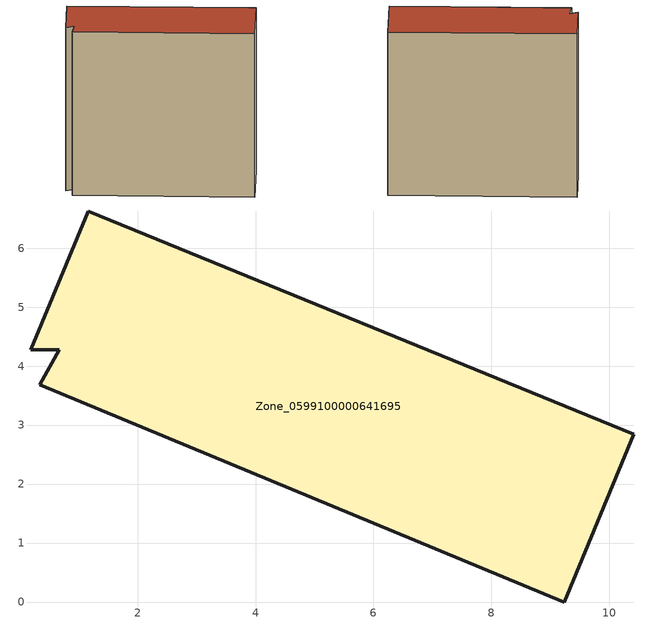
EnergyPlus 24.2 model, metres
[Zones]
Zone_0599100000641695
 floor ground (C_G): 0.67,4.28 0.19,4.28 1.16,6.63 10.41,2.84 9.23,0 0.34,3.68 z0
 wall outside (C_F): 9.23,0 10.41,2.84 1.16,6.63 0.19,4.28 0.67,4.28 0.34,3.68 9.23,0 z0:9.62
 roof outside (C_R): 0.19,4.28 0.67,4.28 0.34,3.68 9.23,0 10.41,2.84 1.16,6.63 z9.62
[BUILDING]
Pand.0599100000641695: North Axis=0; Terrain=City; Loads Convergence Tolerance Value=0.04; Temperature Convergence Tolerance Value=0.4; Solar Distribution=FullExterior; Maximum Number of Warmup Days=25; Minimum Number of Warmup Days=1
[Site:Location]
Rotterdam.The.Hague.AP_ZH_NLD Design_Conditions: Latitude=51.96; Longitude=4.45; Time Zone=1; Elevation=-4.5
[SITE:GROUNDTEMPERATURE:BUILDINGSURFACE]
18, 18, 18, 18, 18, 18, 18, 18, 18, 18, 18, 18
[MATERIAL] Thermal Absorptance=0.9; Solar Absorptance=0.7; Visible Absorptance=0.7
Name | Roughness | Thickness | Conductivity | Density | Specific Heat
G.TI.1946 | MediumSmooth | 0.15 | 1 | 540 | 1210
F.TI.1946 | Rough | 0.3 | 0.857143 | 1920 | 840
R.TI.1946 | MediumRough | 0.2 | 0.1 | 1500 | 1000
[CONSTRUCTION]
C_G: G.TI.1946
C_F: F.TI.1946
C_R: R.TI.1946
[ZONE]
Zone_0599100000641695: Type=1; Multiplier=1; Ceiling Height=Autocalculate; Volume=Autocalculate; Floor Area=autocalculate; Part of Total Floor Area=Yes
[ZONEINFILTRATION:DESIGNFLOWRATE]
Infil_Zone_0599100000641695: Zone or ZoneList or Space or SpaceList=Zone_0599100000641695; Schedule=AlwaysOn; Design Flow Rate Calculation Method=Flow/Area; Flow Rate per Floor Area=0.003; Constant Term Coefficient=1; Temperature Term Coefficient=0; Velocity Term Coefficient=0; Velocity Squared Term Coefficient=0
[HVACTEMPLATE:ZONE:IDEALLOADSAIRSYSTEM]
Zone_0599100000641695: Maximum Heating Supply Air Temperature=50; Minimum Cooling Supply Air Temperature=13; Maximum Heating Supply Air Humidity Ratio=0.0156; Minimum Cooling Supply Air Humidity Ratio=0.0077; Heating Limit=NoLimit; Cooling Limit=NoLimit; Dehumidification Control Type=ConstantSensibleHeatRatio; Cooling Sensible Heat Ratio=0.7; Dehumidification Setpoint=60; Humidification Control Type=None; Humidification Setpoint=30; Outdoor Air Method=None; Outdoor Air Flow Rate per Person=0.00944; Outdoor Air Flow Rate per Zone Floor Area=0; Outdoor Air Flow Rate per Zone=0; Demand Controlled Ventilation Type=None; Outdoor Air Economizer Type=NoEconomizer; Heat Recovery Type=None; Sensible Heat Recovery Effectiveness=0.7; Latent Heat Recovery Effectiveness=0.65
[ZONECONTROL:THERMOSTAT]
ThermostatControl_Zone_0599100000641695: Zone or ZoneList=Zone_0599100000641695; Control Type Schedule=DualSetpointControlType; Control 1=Thermostat_Zone_0599100000641695; Temperature Difference Between Cutout And Setpoint=0
[THERMOSTATSETPOINT:DUALSETPOINT]
Thermostat_Zone_0599100000641695: Heating Setpoint Temperature Schedule=HeatingSetpoint_Zone_0599100000641695; Cooling Setpoint Temperature Schedule=CoolingSetpoint_Zone_0599100000641695
[SCHEDULE:COMPACT]
HeatingSetpoint_Zone_0599100000641695: Through: 12/31, For: AllDays, Until: 24:00, 21
CoolingSetpoint_Zone_0599100000641695: Through: 12/31, For: AllDays, Until: 24:00, 24
DualSetpointControlType: Through: 12/31, For: AllDays, Until: 24:00, 4
AlwaysOn: Through: 12/31, For: AllDays, Until: 24:00, 1
